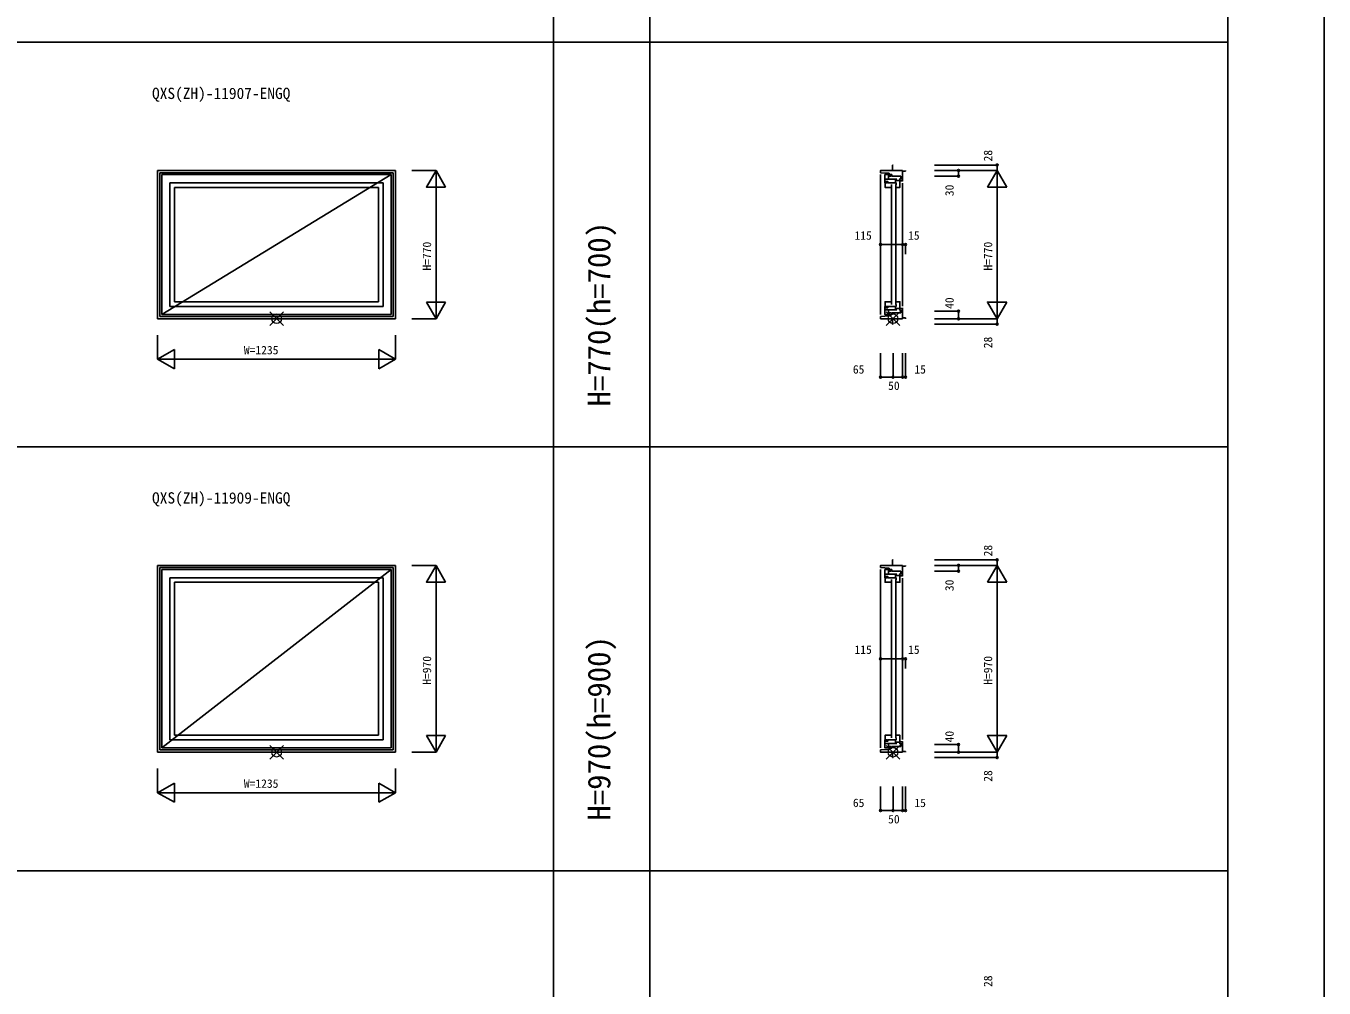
# Model space of a CAD drawing. Units: millimetres, scale not verified. Extents: x -13750 to 13750, y -10000 to 10000.
# Drawn here: x 7011 to 13750, y 191 to 5185 of the extents above; entities that cross this region are included whole.
import ezdxf
from ezdxf.enums import TextEntityAlignment as Align

# ---------------------------------------------------------------- set-up
doc = ezdxf.new("R2010")
doc.units = ezdxf.units.MM
doc.header["$LTSCALE"] = 50
for name, color, linetype in [('0-0_0', 3, 'Continuous'), ('0-1_YKK_A1', 4, 'Continuous'), ('0-3_YKK_C1', 4, 'Continuous'), ('0-4_YKK_F1', 7, 'Continuous'), ('0-6_YKK_N1', 2, 'Continuous')]:
    doc.layers.add(name, color=color, linetype=linetype)
doc.layers.add('0-5_YKK_IN', color=1, linetype='Continuous', lineweight=18)
doc.styles.add('ＭＳ ゴシック', font='')
doc.styles.get('ＭＳ ゴシック').set_extended_font_data('MS Gothic')

msp = doc.modelspace()

# ---------------------------------------------------------------- linework, layer by layer
at = {"layer": '0-1_YKK_A1'}
for p, q in [((7695, 4435), (7695, 3665)), ((8930, 4435), (7695, 4435)), ((7707, 4423), (7707, 3677)), ((8918, 4423), (7707, 4423)), ((7717, 4413), (7717, 3687)), ((8908, 4413), (7717, 3687)), ((8908, 4413), (7717, 4413)), ((8908, 4413), (8908, 3687)), ((8918, 4423), (8918, 3677)), ((8930, 4435), (8930, 3665)), ((7759, 4371), (7759, 3729)), ((8866, 4371), (7759, 4371)), ((7783, 4347), (7783, 3753)), ((8842, 4347), (7783, 4347)), ((8842, 4347), (8842, 3753)), ((8866, 4371), (8866, 3729)), ((8866, 3729), (7759, 3729)), ((8842, 3753), (7783, 3753)), ((8930, 3665), (7695, 3665)), ((8918, 3677), (7707, 3677)), ((8908, 3687), (7717, 3687)), ((7695, 2385), (7695, 1415)), ((8930, 2385), (7695, 2385)), ((7707, 2373), (7707, 1427)), ((8918, 2373), (7707, 2373)), ((7717, 2363), (7717, 1437)), ((8908, 2363), (7717, 1437)), ((8908, 2363), (7717, 2363)), ((8908, 2363), (8908, 1437)), ((8918, 2373), (8918, 1427)), ((8930, 2385), (8930, 1415)), ((7759, 2321), (7759, 1479)), ((8866, 2321), (7759, 2321)), ((7783, 2297), (7783, 1503)), ((8842, 2297), (7783, 2297)), ((8842, 2297), (8842, 1503)), ((8866, 2321), (8866, 1479)), ((8842, 1503), (7783, 1503)), ((8918, 1427), (7707, 1427)), ((8908, 1437), (7717, 1437)), ((8866, 1479), (7759, 1479)), ((8930, 1415), (7695, 1415))]:
    msp.add_line(p, q, dxfattribs=at)
at = {"layer": '0-3_YKK_C1'}
for p, q in [((11509.1, 4463), (11512.5, 4463)), ((11492.5, 4420.64), (11447.5, 4423)), ((11447.5, 4413), (11447.5, 3687)), ((11531.5, 4389), (11470.5, 4389)), ((11492.5, 4420.64), (11492.5, 4405)), ((11492.5, 4414.2), (11507, 4414.2)), ((11492.5, 4405), (11503.5, 4405)), ((11507, 4414.2), (11507, 4405)), ((11507, 4405), (11552.5, 4405)), ((11509.1, 4435), (11562.5, 4435)), ((11526.1, 4371), (11526.1, 4389)), ((11526.1, 4382.3), (11548.5, 4382.3)), ((11552.5, 4405), (11552.5, 4393)), ((11562.5, 4393), (11552.5, 4393)), ((11552.5, 4393), (11552.5, 4388.8)), ((11552.5, 4381), (11552.5, 4385.3)), ((11562.5, 4381), (11552.5, 4381)), ((11562.5, 4431), (11562.5, 4435)), ((11577.5, 4431), (11562.5, 4431)), ((11562.5, 4431), (11562.5, 4379)), ((11577.5, 4431), (11577.5, 4435)), ((11504.5, 4361), (11504.5, 3739)), ((11526.5, 4361), (11526.5, 3739)), ((11562.5, 4369), (11562.5, 3731)), ((11531.5, 3711), (11470.5, 3711)), ((11526.1, 3729), (11526.1, 3711)), ((11526.1, 3717.7), (11548.5, 3717.7)), ((11562.5, 3719), (11552.5, 3719)), ((11552.5, 3719), (11552.5, 3714.7)), ((11552.5, 3707), (11552.5, 3711.2)), ((11562.5, 3707), (11552.5, 3707)), ((11552.5, 3695), (11552.5, 3707)), ((11562.5, 3669), (11562.5, 3721)), ((11492.5, 3679.36), (11447.5, 3677)), ((11492.5, 3679.36), (11492.5, 3695)), ((11492.5, 3695), (11503.5, 3695)), ((11492.5, 3685.8), (11507, 3685.8)), ((11507, 3685.8), (11507, 3695)), ((11507, 3695), (11552.5, 3695)), ((11509.1, 3665), (11562.5, 3665)), ((11577.5, 3669), (11562.5, 3669)), ((11562.5, 3669), (11562.5, 3665)), ((11577.5, 3669), (11577.5, 3665)), ((11509.1, 3637), (11512.5, 3637)), ((11492.5, 2370.64), (11447.5, 2373)), ((11447.5, 2363), (11447.5, 1437)), ((11492.5, 2370.64), (11492.5, 2355)), ((11492.5, 2364.2), (11507, 2364.2)), ((11507, 2364.2), (11507, 2355)), ((11509.1, 2413), (11512.5, 2413)), ((11509.1, 2385), (11562.5, 2385)), ((11562.5, 2381), (11562.5, 2385)), ((11577.5, 2381), (11562.5, 2381)), ((11562.5, 2381), (11562.5, 2329)), ((11577.5, 2381), (11577.5, 2385)), ((11531.5, 2339), (11470.5, 2339)), ((11492.5, 2355), (11503.5, 2355)), ((11504.5, 2311), (11504.5, 1489)), ((11507, 2355), (11552.5, 2355)), ((11526.1, 2321), (11526.1, 2339)), ((11526.1, 2332.3), (11548.5, 2332.3)), ((11526.5, 2311), (11526.5, 1489)), ((11552.5, 2355), (11552.5, 2343)), ((11562.5, 2343), (11552.5, 2343)), ((11552.5, 2343), (11552.5, 2338.8)), ((11552.5, 2331), (11552.5, 2335.3)), ((11562.5, 2331), (11552.5, 2331)), ((11562.5, 2319), (11562.5, 1481)), ((11492.5, 1429.36), (11447.5, 1427)), ((11531.5, 1461), (11470.5, 1461)), ((11492.5, 1429.36), (11492.5, 1445)), ((11492.5, 1445), (11503.5, 1445)), ((11492.5, 1435.8), (11507, 1435.8)), ((11507, 1435.8), (11507, 1445)), ((11507, 1445), (11552.5, 1445)), ((11526.1, 1479), (11526.1, 1461)), ((11526.1, 1467.7), (11548.5, 1467.7)), ((11562.5, 1469), (11552.5, 1469)), ((11552.5, 1469), (11552.5, 1464.7)), ((11552.5, 1457), (11552.5, 1461.2)), ((11562.5, 1457), (11552.5, 1457)), ((11552.5, 1445), (11552.5, 1457)), ((11562.5, 1419), (11562.5, 1471)), ((11577.5, 1419), (11562.5, 1419)), ((11562.5, 1419), (11562.5, 1415)), ((11577.5, 1419), (11577.5, 1415)), ((11509.1, 1415), (11562.5, 1415)), ((11509.1, 1387), (11512.5, 1387))]:
    msp.add_line(p, q, dxfattribs=at)
for points in [[(11509.1, 4463), (11509.1, 4435), (11447.5, 4435), (11447.5, 4423)], [(11489.5, 4389), (11489.5, 4413), (11470.5, 4413), (11470.5, 4371), (11481.5, 4371)], [(11525.5, 4347), (11548.5, 4347), (11548.5, 4389), (11544.5, 4389)], [(11470.5, 4377.8), (11485, 4377.8), (11485, 4371), (11528.4, 4371), (11528.4, 4360.5), (11527.5, 4360.5), (11527.5, 4347)], [(11471.2, 4371), (11471.2, 4347), (11506.5, 4347)], [(11470.5, 3722.2), (11485, 3722.2), (11485, 3729), (11528.4, 3729), (11528.4, 3739.5), (11527.5, 3739.5), (11527.5, 3753)], [(11489.5, 3711), (11489.5, 3687), (11470.5, 3687), (11470.5, 3729), (11481.5, 3729)], [(11471.2, 3729), (11471.2, 3753), (11506.5, 3753)], [(11525.5, 3753), (11548.5, 3753), (11548.5, 3711), (11544.5, 3711)], [(11509.1, 3637), (11509.1, 3665), (11447.5, 3665), (11447.5, 3677)], [(11509.1, 2413), (11509.1, 2385), (11447.5, 2385), (11447.5, 2373)], [(11489.5, 2339), (11489.5, 2363), (11470.5, 2363), (11470.5, 2321), (11481.5, 2321)], [(11470.5, 2327.8), (11485, 2327.8), (11485, 2321), (11528.4, 2321), (11528.4, 2310.5), (11527.5, 2310.5), (11527.5, 2297)], [(11471.2, 2321), (11471.2, 2297), (11506.5, 2297)], [(11525.5, 2297), (11548.5, 2297), (11548.5, 2339), (11544.5, 2339)], [(11470.5, 1472.2), (11485, 1472.2), (11485, 1479), (11528.4, 1479), (11528.4, 1489.5), (11527.5, 1489.5), (11527.5, 1503)], [(11471.2, 1479), (11471.2, 1503), (11506.5, 1503)], [(11525.5, 1503), (11548.5, 1503), (11548.5, 1461), (11544.5, 1461)], [(11509.1, 1387), (11509.1, 1415), (11447.5, 1415), (11447.5, 1427)], [(11489.5, 1461), (11489.5, 1437), (11470.5, 1437), (11470.5, 1479), (11481.5, 1479)]]:
    msp.add_lwpolyline(points, dxfattribs=at)
at = {"layer": '0-4_YKK_F1'}
for p, q in [((13750, -10000), (13750, 10000)), ((9750, -10000), (9750, 9500)), ((10250, -10000), (10250, 9500)), ((13250, -10000), (13250, 9500)), ((-13750, 5100), (13250, 5100)), ((-13750, 3000), (13250, 3000)), ((-13750, 800), (13250, 800))]:
    msp.add_line(p, q, dxfattribs=at)
at = {"layer": '0-5_YKK_IN'}
for p, q in [((8277.14, 3700.36), (8347.86, 3629.64)), ((8277.14, 3629.64), (8347.86, 3700.36)), ((11477.15, 3700.35), (11547.86, 3629.64)), ((11477.15, 3629.64), (11547.86, 3700.35)), ((8277.14, 1450.36), (8347.86, 1379.64)), ((8277.14, 1379.64), (8347.86, 1450.36)), ((11477.15, 1450.35), (11547.86, 1379.64)), ((11477.15, 1379.64), (11547.86, 1450.35))]:
    msp.add_line(p, q, dxfattribs=at)
for centre in [(8312.5, 3665), (11512.5, 3665), (8312.5, 1415), (11512.5, 1415)]:
    msp.add_circle(centre, 25, dxfattribs=at)
at = {"layer": '0-6_YKK_N1'}
for p, q in [((11727.5, 4463), (12052.5, 4463)), ((12052.5, 4463), (12052.5, 4435)), ((9140, 4435), (9015, 4435)), ((9140, 3665), (9140, 4435)), ((9190, 4348.4), (9140, 4435)), ((11727.5, 4435), (12052.5, 4435)), ((12002.5, 4348.4), (12052.5, 4435)), ((12052.5, 4435), (12102.5, 4348.4)), ((12102.5, 4348.4), (12002.5, 4348.4)), ((11447.5, 4050), (11562.5, 4050)), ((11562.5, 4050), (11577.5, 4050)), ((11577.5, 4000), (11577.5, 4050)), ((9090, 3751.6), (9140, 3665)), ((9190, 3751.6), (9090, 3751.6)), ((9190, 3751.6), (9140, 3665)), ((12052.5, 3665), (12102.5, 3751.6)), ((9015, 3665), (9140, 3665)), ((11727.5, 3705), (11852.5, 3705)), ((11727.5, 3665), (12052.5, 3665)), ((11852.5, 3705), (11852.5, 3665)), ((7695, 3580), (7695, 3455)), ((8930, 3455), (8930, 3580)), ((11727.5, 3637), (12052.5, 3637)), ((7781.6, 3505), (7695, 3455)), ((7781.6, 3405), (7781.6, 3505)), ((8843.4, 3405), (8843.4, 3505)), ((8843.4, 3505), (8930, 3455)), ((7695, 3455), (8930, 3455)), ((7781.6, 3405), (7695, 3455)), ((8843.4, 3405), (8930, 3455)), ((11447.5, 3487), (11447.5, 3362)), ((11512.5, 3487), (11512.5, 3362)), ((11562.5, 3487), (11562.5, 3362)), ((11577.5, 3487), (11577.5, 3362)), ((11447.5, 3362), (11512.5, 3362)), ((9140, 2385), (9015, 2385)), ((9140, 1415), (9140, 2385)), ((9190, 2298.4), (9140, 2385)), ((11727.5, 2413), (12052.5, 2413)), ((11727.5, 2385), (12052.5, 2385)), ((12002.5, 2298.4), (12052.5, 2385)), ((12052.5, 2413), (12052.5, 2385)), ((12052.5, 2385), (12102.5, 2298.4)), ((12102.5, 2298.4), (12002.5, 2298.4)), ((11447.5, 1900), (11562.5, 1900)), ((11562.5, 1900), (11577.5, 1900)), ((11577.5, 1850), (11577.5, 1900)), ((9090, 1501.6), (9140, 1415)), ((9190, 1501.6), (9090, 1501.6)), ((9190, 1501.6), (9140, 1415)), ((12052.5, 1415), (12102.5, 1501.6)), ((11727.5, 1455), (11852.5, 1455)), ((11852.5, 1455), (11852.5, 1415)), ((9015, 1415), (9140, 1415)), ((11727.5, 1415), (12052.5, 1415)), ((11727.5, 1387), (12052.5, 1387)), ((7695, 1330), (7695, 1205)), ((8930, 1205), (8930, 1330)), ((7781.6, 1255), (7695, 1205)), ((7781.6, 1155), (7781.6, 1255)), ((8843.4, 1155), (8843.4, 1255)), ((8843.4, 1255), (8930, 1205)), ((11447.5, 1237), (11447.5, 1112)), ((11512.5, 1237), (11512.5, 1112)), ((11562.5, 1237), (11562.5, 1112)), ((11577.5, 1237), (11577.5, 1112)), ((7695, 1205), (8930, 1205)), ((7781.6, 1155), (7695, 1205)), ((8843.4, 1155), (8930, 1205)), ((11447.5, 1112), (11512.5, 1112))]:
    msp.add_line(p, q, dxfattribs=at)
for points in [[(9190, 4348.4), (9090, 4348.4), (9140, 4435)], [(11727.5, 4405), (11852.5, 4405), (11852.5, 4435)], [(12052.5, 4435), (12052.5, 3665), (12052.5, 3637)], [(12102.5, 3751.6), (12002.5, 3751.6), (12052.5, 3665)], [(11512.5, 3362), (11562.5, 3362), (11577.5, 3362)], [(9190, 2298.4), (9090, 2298.4), (9140, 2385)], [(11727.5, 2355), (11852.5, 2355), (11852.5, 2385)], [(12052.5, 2385), (12052.5, 1415), (12052.5, 1387)], [(12102.5, 1501.6), (12002.5, 1501.6), (12052.5, 1415)], [(11512.5, 1112), (11562.5, 1112), (11577.5, 1112)]]:
    msp.add_lwpolyline(points, dxfattribs=at)
for centre in [(12052.5, 4463), (11852.5, 4435), (11852.5, 4405), (11447.5, 4050), (11562.5, 4050), (11577.5, 4050), (11852.5, 3705), (11852.5, 3665), (12052.5, 3637), (11447.5, 3362), (11512.5, 3362), (11562.5, 3362), (11577.5, 3362), (11852.5, 2385), (11852.5, 2355), (12052.5, 2413), (11447.5, 1900), (11562.5, 1900), (11577.5, 1900), (11852.5, 1455), (11852.5, 1415), (12052.5, 1387), (11447.5, 1112), (11512.5, 1112), (11562.5, 1112), (11577.5, 1112)]:
    msp.add_circle(centre, 5, dxfattribs=at)

# ---------------------------------------------------------------- texts
at = {"layer": '0-0_0', "color": 7, "style": 'ＭＳ ゴシック'}
for s, p in [('QXS(ZH)-11907-ENGQ', (7665.83, 4788)), ('QXS(ZH)-11909-ENGQ', (7665.83, 2688))]:
    msp.add_text(s, height=58.65, dxfattribs=at).set_placement(p, align=Align.BOTTOM_LEFT)
at = {"layer": '0-0_0', "style": 'ＭＳ ゴシック'}
for s, p in [('H=770(h=700)', (10080, 3210)), ('H=970(h=900)', (10080, 1060))]:
    msp.add_text(s, height=117.3, rotation=90, dxfattribs=at).set_placement(p, align=Align.BOTTOM_LEFT)
at = {"layer": '0-6_YKK_N1', "style": 'ＭＳ ゴシック'}
for s, p in [('28', (12040.5, 4481.4)), ('30', (11840.5, 4301.11)), ('H=770', (9128, 3915)), ('H=770', (12040.5, 3915)), ('40', (11840.5, 3716.1)), ('28', (12040.5, 3511.76)), ('28', (12040.5, 2431.4)), ('30', (11840.5, 2251.11)), ('H=970', (9128, 1765)), ('H=970', (12040.5, 1765)), ('40', (11840.5, 1466.1)), ('28', (12040.5, 1261.76)), ('28', (12040.5, 196.4))]:
    msp.add_text(s, height=43.99, rotation=90, dxfattribs=at).set_placement(p, align=Align.BOTTOM_LEFT)
for s, p in [('115', (11312.51, 4062)), ('15', (11590.64, 4062)), ('W=1235', (8142.5, 3467)), ('65', (11303.98, 3367.09)), ('15', (11623.44, 3367.09)), ('50', (11486.99, 3282.28)), ('115', (11312.51, 1912)), ('15', (11590.64, 1912)), ('W=1235', (8142.5, 1217)), ('65', (11303.98, 1117.09)), ('15', (11623.44, 1117.09)), ('50', (11486.99, 1032.28))]:
    msp.add_text(s, height=43.99, dxfattribs=at).set_placement(p, align=Align.BOTTOM_LEFT)

doc.saveas('drawing.dxf')
